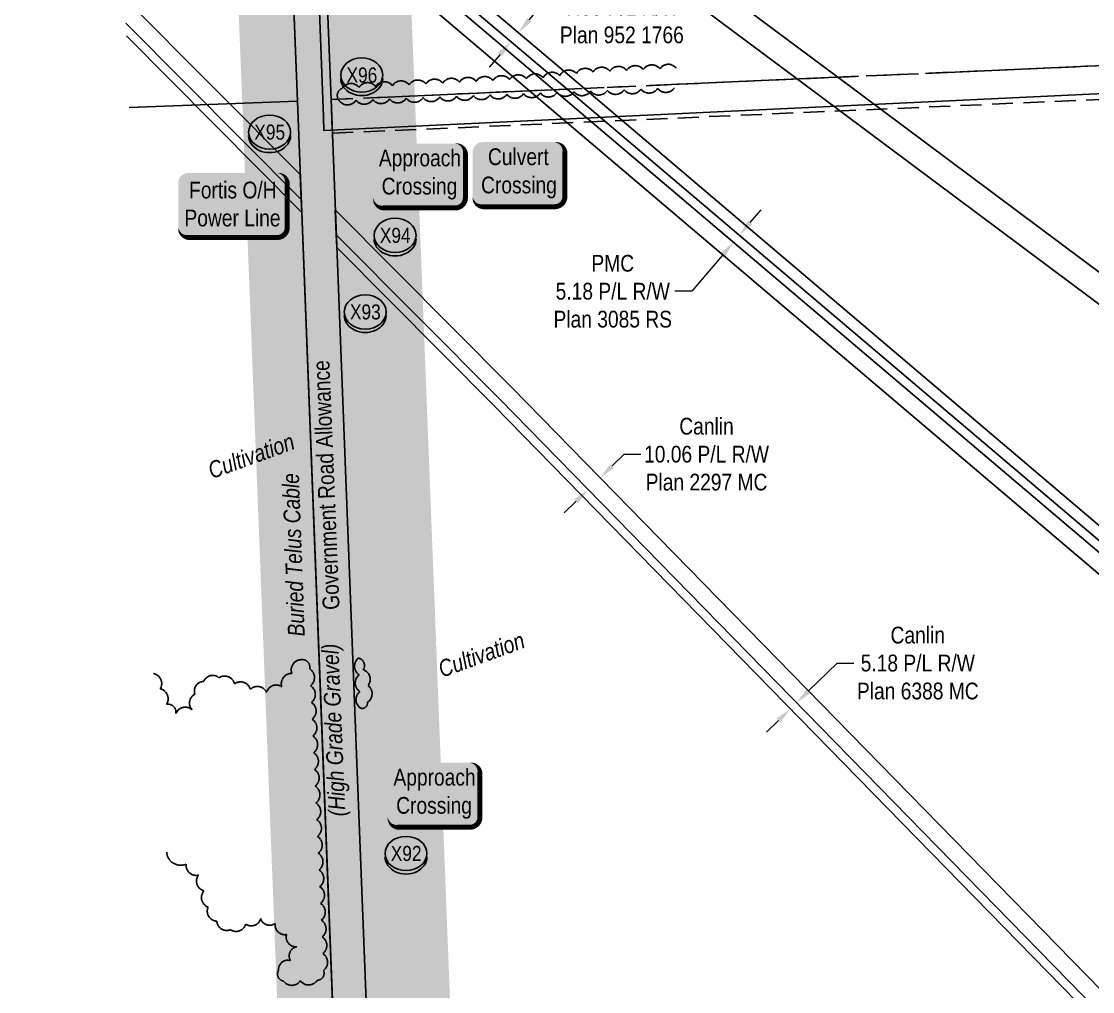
# Model space of a CAD drawing. Extents: x 675519 to 688669, y 5804595 to 5836613.
# Drawn here: x 680698 to 681336, y 5814736 to 5815315 of the extents above; entities that cross this region are included whole.
import ezdxf
from ezdxf.enums import TextEntityAlignment as Align

# ---------------------------------------------------------------- set-up
doc = ezdxf.new("R2010")
doc.units = 0
doc.header["$LTSCALE"] = 5
doc.header["$PDMODE"] = 3
doc.header["$PDSIZE"] = 10
for name, pattern in [('0', [1, 1, 0]), ('foc-ACCESSROAD', [3.75, 2.5, -1.25]), ('foc-QUARTERLINE', [33, 25, -3, 2, -3])]:
    doc.linetypes.add(name, pattern=pattern)
doc.layers.get('Defpoints').update_dxf_attribs({"color": 9})
for name, color, linetype in [('AS-POWER', 104, 'foc-POWER'), ('AS-POWER-T', 104, 'Continuous'), ('AS-ROADS', 254, 'Continuous'), ('AS-TELEPHONE', 224, 'foc-TEL'), ('AS-TELEPHONE-T', 224, 'Continuous'), ('CG-NOTES', 7, 'Continuous'), ('F-AR', 190, 'foc-ACCESSROAD'), ('F-RW', 190, 'Continuous'), ('L-QSEC', 8, 'foc-QUARTERLINE'), ('L-ROAD-T', 7, 'Continuous'), ('L-SEC', 7, 'Continuous'), ('P-BUFFER-H 30m', 51, 'Continuous'), ('P-CROSSINGS', 250, 'Continuous'), ('T-BUSH', 110, '0')]:
    doc.layers.add(name, color=color, linetype=linetype)
doc.layers.add('F-RW-T', color=190, linetype='Continuous', lineweight=9)
doc.layers.add('T-TEXT', color=48, linetype='Continuous', lineweight=18)
doc.layers.add('P-PROPOSED-WL4', color=7, linetype='Continuous', true_color=0x5b5bc8)
doc.styles.add('80', font='ARIALN.TTF', dxfattribs={"height": 10})
doc.styles.add('80CG', font='ARIALN.TTF', dxfattribs={"height": 10})
doc.styles.add('80L', font='ARIALN.TTF', dxfattribs={"height": 10})
doc.styles.add('80LS', font='ARIALNI.TTF', dxfattribs={"height": 10})
doc.styles.add('Crossing', font='ARIALN.TTF', dxfattribs={"height": 10})
doc.styles.add('foc-LtypeFont', font='ARIALN.TTF', dxfattribs={"height": 7.35})
doc.linetypes.add('foc-POWER', pattern='A,6,-1,["P",foc-LtypeFont,S=0.2,R=0,X=-0.625,Y=-0.75],-1.24,4', length=12.24)
doc.linetypes.add('foc-TEL', pattern='A,2,-1,["T",foc-LtypeFont,S=0.2,R=0,X=-0.425,Y=-0.75],-1.24,8', length=12.24)
doc.dimstyles.new('Compass 5 000', dxfattribs={"dimscale": 5, "dimtxt": 9, "dimasz": 2, "dimexe": 0.2, "dimexo": 0.0625, "dimgap": 0.5, "dimtad": 0, "dimtih": 1, "dimtoh": 1, "dimzin": 0, "dimdsep": 46, "dimtxsty": '80CG', "dimcen": 0.1, "dimse1": 1, "dimse2": 1, "dimclrd": 256, "dimclrt": 256, "dimaunit": 1, "dimadec": 4, "dimazin": 0, "dimtfac": 0.06, "dimtofl": 0, "dimtmove": 0, "dimatfit": 1, "dimfxl": 0.2, "dimtolj": 1, "dimtzin": 0, "dimlwd": -1, "dimarcsym": 0})

# ---------------------------------------------------------------- blocks, each defined once
blk = doc.blocks.new('*D619')
at = {"layer": 'Defpoints', "color": 0, "transparency": 16777216}
for p in [(680963.94, 5815333.3), (680959.43, 5815327.97), (680994.02, 5815307.83)]:
    blk.add_point(p, dxfattribs=at)
at = {"layer": 'F-RW-T', "transparency": 16777216}
for p, q in [((681000.48, 5815315.46), (681006.94, 5815323.09)), ((681006.94, 5815323.09), (681016.94, 5815323.09)), ((680983.04, 5815294.87), (680976.58, 5815287.24))]:
    blk.add_line(p, q, dxfattribs=at)
for points in [[(680999.21, 5815316.53), (681001.75, 5815314.38), (680994.02, 5815307.83)], [(680981.77, 5815295.94), (680984.31, 5815293.79), (680989.5, 5815302.5)]]:
    blk.add_solid(points, dxfattribs=at)
at = {"layer": 'F-RW-T', "transparency": 16777216, "insert": (681055.68, 5815323.09), "char_height": 10, "attachment_point": 5, "style": '80CG'}
blk.add_mtext('\\A1;PMC\\P7.00 P/L R/W\\PPlan 952 1766', dxfattribs=at)
blk = doc.blocks.new('*D621')
at = {"layer": 'Defpoints', "color": 0, "transparency": 16777216}
for p in [(681080.86, 5815218.22), (681084.21, 5815222.17), (681122.36, 5815182.99)]:
    blk.add_point(p, dxfattribs=at)
at = {"layer": 'F-RW-T', "transparency": 16777216}
for p, q in [((681132.19, 5815194.56), (681138.66, 5815202.18)), ((681115.89, 5815175.37), (681097.36, 5815153.53)), ((681097.36, 5815153.53), (681087.36, 5815153.53))]:
    blk.add_line(p, q, dxfattribs=at)
for points in [[(681130.92, 5815195.64), (681133.46, 5815193.48), (681125.72, 5815186.94)], [(681114.62, 5815176.44), (681117.16, 5815174.29), (681122.36, 5815182.99)]]:
    blk.add_solid(points, dxfattribs=at)
at = {"layer": 'F-RW-T', "transparency": 16777216, "insert": (681050.25, 5815153.53), "char_height": 10, "attachment_point": 5, "style": '80CG'}
blk.add_mtext('\\A1;PMC^J5.18 P/L R/W\\PPlan 3085 RS', dxfattribs=at)
blk = doc.blocks.new('*D622')
at = {"layer": 'Defpoints', "color": 0, "transparency": 16777216}
for p in [(681034.14, 5815051.19), (681026.95, 5815044.16), (681042.78, 5815042.35)]:
    blk.add_point(p, dxfattribs=at)
at = {"layer": 'F-RW-T', "transparency": 16777216}
for p, q in [((681049.93, 5815049.34), (681057.09, 5815056.33)), ((681057.09, 5815056.33), (681067.09, 5815056.33)), ((681028.44, 5815028.33), (681021.29, 5815021.34))]:
    blk.add_line(p, q, dxfattribs=at)
for points in [[(681048.77, 5815050.53), (681051.1, 5815048.14), (681042.78, 5815042.35)], [(681027.27, 5815029.52), (681029.6, 5815027.13), (681035.59, 5815035.32)]]:
    blk.add_solid(points, dxfattribs=at)
at = {"layer": 'F-RW-T', "transparency": 16777216, "insert": (681106.17, 5815056.33), "char_height": 10, "attachment_point": 5, "style": '80CG'}
blk.add_mtext('\\A1;Canlin\\P10.06 P/L R/W\\PPlan 2297 MC', dxfattribs=at)
blk = doc.blocks.new('*D623')
at = {"layer": 'Defpoints', "color": 0, "transparency": 16777216}
for p in [(681080.83, 5814981.62), (681084.53, 5814985.24), (681159.89, 5814908.15)]:
    blk.add_point(p, dxfattribs=at)
at = {"layer": 'F-RW-T', "transparency": 16777216}
for p, q in [((681167.05, 5814915.14), (681184.03, 5814931.73)), ((681184.03, 5814931.73), (681194.03, 5814931.73)), ((681149.04, 5814897.53), (681141.89, 5814890.54))]:
    blk.add_line(p, q, dxfattribs=at)
for points in [[(681165.88, 5814916.33), (681168.21, 5814913.94), (681159.89, 5814908.15)], [(681147.87, 5814898.73), (681150.2, 5814896.34), (681156.19, 5814904.52)]]:
    blk.add_solid(points, dxfattribs=at)
at = {"layer": 'F-RW-T', "transparency": 16777216, "insert": (681232.15, 5814931.73), "char_height": 10, "attachment_point": 5, "style": '80CG'}
blk.add_mtext('\\A1;Canlin\\P5.18 P/L R/W\\PPlan 6388 MC', dxfattribs=at)
blk = doc.blocks.new('*U738')
h = blk.add_hatch(color=59)
edge = h.paths.add_edge_path()
edge.add_line((-21.5, -20), (21.5, -20))
edge.add_arc((21.5, -14), 6, 270, 360)
edge.add_line((27.5, -14), (27.5, 12.5))
edge.add_arc((21.5, 12.5), 6, 0, 90)
edge.add_line((21.5, 18.5), (-21.5, 18.5))
edge.add_arc((-21.5, 12.5), 6, 90, 180)
edge.add_line((-27.5, 12.5), (-27.5, -14))
edge.add_arc((-21.5, -14), 6, 180, 270)
at = {"color": 1, "flags": 128}
blk.add_lwpolyline([(-53.4, 33.94, 0, 7.5, 0), (0, 0, 0, 0, 0)], format="xyseb", dxfattribs=at)
blk.add_lwpolyline([(-21.5, -20, 3, 3, 0), (21.5, -20, 3, 3, 0.414214), (27.5, -14, 3, 3, 0), (27.5, 12.5, 3, 0, 0.414214), (21.5, 18.5, 0, 0, 0), (-21.5, 18.5, 0, 0, 0.414214), (-27.5, 12.5, 0, 0, 0), (-27.5, -14, 0, 3, 0.414214)], format="xyseb", close=True, dxfattribs=at)
at = {"color": 1, "style": '80'}
blk.add_attdef('ENTER_TEXT_001', (-35.99, -5), '', height=10, dxfattribs=at)
blk = doc.blocks.new('*U577')
h = blk.add_hatch(color=254)
edge = h.paths.add_edge_path()
edge.add_line((-21.5, -20), (21.5, -20))
edge.add_arc((21.5, -14), 6, 270, 360)
edge.add_line((27.5, -14), (27.5, 12.5))
edge.add_arc((21.5, 12.5), 6, 0, 90)
edge.add_line((21.5, 18.5), (-21.5, 18.5))
edge.add_arc((-21.5, 12.5), 6, 90, 180)
edge.add_line((-27.5, 12.5), (-27.5, -14))
edge.add_arc((-21.5, -14), 6, 180, 270)
at = {"color": 160, "flags": 128}
blk.add_lwpolyline([(-21.5, -20, 3, 3, 0), (21.5, -20, 3, 3, 0.414214), (27.5, -14, 3, 3, 0), (27.5, 12.5, 3, 0, 0.414214), (21.5, 18.5, 0, 0, 0), (-21.5, 18.5, 0, 0, 0.414214), (-27.5, 12.5, 0, 0, 0), (-27.5, -14, 0, 3, 0.414214)], format="xyseb", close=True, dxfattribs=at)
at = {"color": 160, "style": '80'}
blk.add_attdef('ENTER_TEXT_001', (-26.85, -4.92), '', height=10, dxfattribs=at)
blk = doc.blocks.new('*U1040')
h = blk.add_hatch(color=255)
edge = h.paths.add_edge_path()
edge.add_line((-26.5, -20), (26.5, -20))
edge.add_arc((26.5, -14), 6, 270, 360)
edge.add_line((32.5, -14), (32.5, 12.5))
edge.add_arc((26.5, 12.5), 6, 0, 90)
edge.add_line((26.5, 18.5), (-26.5, 18.5))
edge.add_arc((-26.5, 12.5), 6, 90, 180)
edge.add_line((-32.5, 12.5), (-32.5, -14))
edge.add_arc((-26.5, -14), 6, 180, 270)
at = {"color": 104, "flags": 128}
blk.add_lwpolyline([(58.31, 43.98, 0, 7.5, 0), (0, 0, 0, 0, 0)], format="xyseb", dxfattribs=at)
blk.add_lwpolyline([(-26.5, -20, 3, 3, 0), (26.5, -20, 3, 3, 0.414214), (32.5, -14, 3, 3, 0), (32.5, 12.5, 3, 0, 0.414214), (26.5, 18.5, 0, 0, 0), (-26.5, 18.5, 0, 0, 0.414214), (-32.5, 12.5, 0, 0, 0), (-32.5, -14, 0, 3, 0.414214)], format="xyseb", close=True, dxfattribs=at)
at = {"color": 104, "style": '80'}
blk.add_attdef('ENTER_TEXT_001', (-26.85, -4.92), '', height=10, dxfattribs=at)
blk = doc.blocks.new('*U739')
h = blk.add_hatch(color=59)
edge = h.paths.add_edge_path()
edge.add_line((-21.5, -20), (21.5, -20))
edge.add_arc((21.5, -14), 6, 270, 360)
edge.add_line((27.5, -14), (27.5, 12.5))
edge.add_arc((21.5, 12.5), 6, 0, 90)
edge.add_line((21.5, 18.5), (-21.5, 18.5))
edge.add_arc((-21.5, 12.5), 6, 90, 180)
edge.add_line((-27.5, 12.5), (-27.5, -14))
edge.add_arc((-21.5, -14), 6, 180, 270)
at = {"color": 1, "flags": 128}
blk.add_lwpolyline([(-21.5, -20, 3, 3, 0), (21.5, -20, 3, 3, 0.414214), (27.5, -14, 3, 3, 0), (27.5, 12.5, 3, 0, 0.414214), (21.5, 18.5, 0, 0, 0), (-21.5, 18.5, 0, 0, 0.414214), (-27.5, 12.5, 0, 0, 0), (-27.5, -14, 0, 3, 0.414214)], format="xyseb", close=True, dxfattribs=at)
blk.add_lwpolyline([(-44.59, -32.82, 0, 7.5, 0), (0, 0, 0, 0, 0)], format="xyseb", dxfattribs=at)
at = {"color": 1, "style": '80'}
blk.add_attdef('ENTER_TEXT_001', (-35.99, -5), '', height=10, dxfattribs=at)
blk = doc.blocks.new('xing2')
h = blk.add_hatch(color=50)
h.dxf.hatch_style = 1
edge = h.paths.add_edge_path()
edge.add_ellipse((0, 0), major_axis=(-12.5, 0), ratio=0.816297, start_angle=0, end_angle=360)
h = blk.add_hatch(color=250)
h.dxf.hatch_style = 1
edge = h.paths.add_edge_path()
edge.add_ellipse((0, -2.05), major_axis=(-12.5, 0), ratio=0.816297, start_angle=0, end_angle=180)
edge.add_line((12.5, -2.05), (12.5, 0))
edge.add_ellipse((0, 0), major_axis=(-12.5, 0), ratio=0.816297, start_angle=0, end_angle=180, ccw=False)
edge.add_line((-12.5, 0), (-12.5, -2.05))
at = {"color": 250}
blk.add_ellipse((0, 0), major_axis=(-12.5, 0), ratio=0.816297, dxfattribs=at)
blk.add_ellipse((0, -2.05), major_axis=(-12.5, 0), ratio=0.816297, start_param=0, end_param=3.141593, dxfattribs=at)
at = {"color": 250, "style": 'Crossing'}
blk.add_attdef('CROSSING', text='', height=9, dxfattribs=at).set_placement((0.09, 0.02), align=Align.MIDDLE_CENTER)
at = {"color": 250, "style": 'Crossing', "flags": 1}
for tag, p in [('OWNER', (0.09, -12.49)), ('DESCRIPTION', (0.09, -25.77)), ('LOCATION', (0.09, -39.3)), ('DWG_REF', (0.09, -52.84))]:
    blk.add_attdef(tag, text='', height=9, dxfattribs=at).set_placement(p, align=Align.MIDDLE_CENTER)

msp = doc.modelspace()

# ---------------------------------------------------------------- hatches: boundary and pattern name
at = {"layer": 'P-BUFFER-H 30m'}
h = msp.add_hatch(color=256, dxfattribs=at)
h.dxf.hatch_style = 1
edge = h.paths.add_edge_path()
edge.add_line((681080.718, 5808646.187), (681105.572, 5807996.066))
edge.add_line((681105.572, 5807996.066), (681135.943, 5807191.54))
edge.add_line((681135.943, 5807191.54), (681164.781, 5806422.193))
edge.add_arc((681202.018, 5806388.837), 49.992, 138.147575, 141.033878)
edge.add_line((681163.148, 5806420.275), (680801.328, 5806406.652))
edge.add_arc((680803.209, 5806356.695), 49.992, 92.156272, 138.00115)
edge.add_line((680766.057, 5806390.146), (680763.26, 5806387.039))
edge.add_line((680763.26, 5806387.039), (680763.26, 5806387.039))
edge.add_arc((680800.414, 5806353.589), 49.993, 138.002226, 138.002478)
edge.add_line((680763.26, 5806387.039), (680748.371, 5806370.502))
edge.add_arc((680785.523, 5806337.052), 49.992, 138.000934, 143.499205)
edge.add_arc((680697.368, 5806352.71), 49.992, 16.357193, 92.156635)
edge.add_line((680695.487, 5806402.666), (680404.164, 5806391.696))
edge.add_arc((680406.045, 5806341.739), 49.992, 92.156635, 182.205693)
edge.add_line((680356.09, 5806339.815), (680356.205, 5806336.818))
edge.add_line((680356.205, 5806336.818), (680356.205, 5806336.817))
edge.add_line((680356.205, 5806336.817), (680387.119, 5805534.19))
edge.add_arc((680437.074, 5805536.114), 49.992, 182.205693, 213.784565)
edge.add_line((680395.524, 5805508.315), (680396.741, 5805506.496))
edge.add_arc((680438.291, 5805534.295), 49.992, 213.784565, 215.811121)
edge.add_arc((680440.258, 5805531.357), 49.992, 211.758009, 212.724119)
edge.add_line((680398.2, 5805504.331), (680410.517, 5805185.397))
edge.add_arc((680460.472, 5805187.327), 49.992, 182.211697, 236.86814)
edge.add_arc((680445.202, 5805096.945), 49.992, 103.951921, 155.285581)
edge.add_line((680399.789, 5805117.847), (680241.828, 5804774.643))
edge.add_arc((680287.241, 5804753.741), 49.992, 155.285581, 245.285581)
edge.add_line((680266.339, 5804708.328), (680269.064, 5804707.074))
edge.add_arc((680289.966, 5804752.487), 49.992, 245.285581, 335.285581)
edge.add_line((680335.379, 5804731.586), (680471.559, 5805027.467))
edge.add_arc((680487.917, 5805074.707), 49.992, 250.899944, 291.992958)
edge.add_line((680506.639, 5805028.353), (680530.892, 5805038.148))
edge.add_arc((680512.17, 5805084.502), 49.992, 291.992958, 360)
edge.add_line((680562.162, 5805084.502), (680562.162, 5805168.516))
edge.add_arc((680512.17, 5805168.516), 49.992, 0, 66.879693)
edge.add_line((680531.8, 5805214.492), (680512.128, 5805222.891))
edge.add_line((680512.128, 5805222.891), (680500.53, 5805523.259))
edge.add_arc((680450.575, 5805521.33), 49.992, 2.211414, 33.784565)
edge.add_line((680492.125, 5805549.129), (680489.45, 5805553.127))
edge.add_line((680489.45, 5805553.127), (680461.039, 5806290.781))
edge.add_line((680461.039, 5806290.781), (680648.999, 5806297.859))
edge.add_line((680648.999, 5806297.859), (680648.238, 5806286.169))
edge.add_arc((680698.124, 5806282.921), 49.992, 176.274607, 211.300105)
edge.add_line((680655.408, 5806256.949), (680672.076, 5806229.535))
edge.add_arc((680714.792, 5806255.507), 49.992, 211.300105, 234.633064)
edge.add_line((680685.856, 5806214.74), (680706.872, 5806199.823))
edge.add_arc((680735.808, 5806240.589), 49.992, 234.633064, 275.426968)
edge.add_line((680740.537, 5806190.821), (680763.523, 5806193.005))
edge.add_arc((680758.795, 5806242.773), 49.992, 275.426968, 289.870674)
edge.add_line((680775.787, 5806195.758), (680795.915, 5806203.032))
edge.add_arc((680778.922, 5806250.048), 49.992, 289.870674, 316.904938)
edge.add_line((680815.428, 5806215.892), (680827.354, 5806228.64))
edge.add_arc((680790.849, 5806262.795), 49.992, 316.904938, 369.524588)
edge.add_line((680840.152, 5806271.067), (680834.485, 5806304.844))
edge.add_line((680834.485, 5806304.844), (681207.653, 5806318.894))
edge.add_arc((681205.772, 5806368.851), 49.992, 272.156272, 335.599006)
edge.add_arc((681219.148, 5806386.481), 49.992, 310.024654, 362.146657)
edge.add_line((681269.105, 5806388.353), (681238.854, 5807195.412))
edge.add_line((681238.854, 5807195.412), (681208.481, 5807999.976))
edge.add_line((681208.481, 5807999.976), (681185.252, 5808607.616))
edge.add_line((681185.252, 5808607.616), (681185.18, 5808609.49))
edge.add_arc((681150.888, 5808645.867), 49.992, 313.310399, 362.18938)
edge.add_line((681200.844, 5808647.777), (681194.885, 5808803.646))
edge.add_line((681194.885, 5808803.646), (681179.674, 5809204.914))
edge.add_line((681179.674, 5809204.914), (681166.464, 5809553.361))
edge.add_line((681166.464, 5809553.361), (681231.809, 5809555.992))
edge.add_arc((681229.798, 5809605.944), 49.992, 272.305414, 362.305414)
edge.add_line((681279.75, 5809607.955), (681278.699, 5809634.046))
edge.add_arc((681228.748, 5809632.035), 49.992, 2.305414, 92.305549)
edge.add_line((681226.736, 5809681.987), (681161.429, 5809679.358))
edge.add_line((681161.429, 5809679.358), (681146.968, 5810028.265))
edge.add_line((681146.968, 5810028.265), (681130.315, 5810430.061))
edge.add_line((681130.315, 5810430.061), (681113.617, 5810831.886))
edge.add_line((681113.617, 5810831.886), (681096.918, 5811233.706))
edge.add_line((681096.918, 5811233.706), (681080.229, 5811635.773))
edge.add_line((681080.229, 5811635.773), (681063.54, 5812037.842))
edge.add_line((681063.54, 5812037.842), (681058.653, 5812155.661))
edge.add_arc((681008.704, 5812153.589), 49.992, 2.374975, 51.253492)
edge.add_line((681039.993, 5812192.579), (681012.958, 5812844.399))
edge.add_arc((680963.009, 5812842.328), 49.992, 2.37502, 10.464452)
edge.add_arc((680962.43, 5812856.431), 49.992, 354.232685, 362.351272)
edge.add_line((681012.381, 5812858.482), (681008.576, 5812951.13))
edge.add_arc((680974.182, 5812987.41), 49.992, 313.471584, 362.351393)
edge.add_line((681024.132, 5812989.461), (681012.874, 5813263.64))
edge.add_line((681012.874, 5813263.64), (680996.387, 5813665.133))
edge.add_line((680996.387, 5813665.133), (680979.9, 5814066.646))
edge.add_line((680979.9, 5814066.646), (680963.413, 5814468.105))
edge.add_line((680963.413, 5814468.105), (680947.82, 5814868.957))
edge.add_line((680947.82, 5814868.957), (680932.226, 5815269.862))
edge.add_line((680932.226, 5815269.862), (680916.187, 5815673.446))
edge.add_line((680916.187, 5815673.446), (680902.247, 5816024.227))
edge.add_line((680902.247, 5816024.227), (681029.087, 5816029.743))
edge.add_arc((681026.915, 5816079.688), 49.992, 272.490308, 362.490783)
edge.add_line((681076.86, 5816081.861), (681075.07, 5816122.991))
edge.add_arc((681025.125, 5816120.819), 49.992, 2.490783, 92.542475)
edge.add_line((681022.908, 5816170.762), (680846.754, 5816162.94))
edge.add_line((680846.754, 5816162.94), (680826.746, 5816162.1))
edge.add_line((680826.746, 5816162.1), (680178.723, 5816135.628))
edge.add_line((680178.723, 5816135.628), (680034.593, 5816129.719))
edge.add_line((680034.593, 5816129.719), (679294.822, 5816099.241))
edge.add_line((679294.822, 5816099.241), (679268.154, 5816835.287))
edge.add_line((679268.154, 5816835.287), (679238.318, 5817639.233))
edge.add_line((679238.318, 5817639.233), (679208.822, 5818440.306))
edge.add_line((679208.822, 5818440.306), (679178.537, 5819263.251))
edge.add_line((679178.537, 5819263.251), (679178.426, 5819266.249))
edge.add_arc((679128.468, 5819264.41), 49.992, 2.107602, 10.128914)
edge.add_arc((679127.972, 5819278.512), 49.992, 353.901948, 362.0332)
edge.add_line((679177.933, 5819280.286), (679177.826, 5819283.284))
edge.add_line((679177.826, 5819283.284), (679149.272, 5820087.616))
edge.add_arc((679099.311, 5820085.842), 49.992, 2.0332, 2.106044)
edge.add_line((679149.269, 5820087.679), (679119.714, 5820891.394))
edge.add_line((679119.714, 5820891.394), (679090.087, 5821693.919))
edge.add_line((679090.087, 5821693.919), (679062.231, 5822443.482))
edge.add_line((679062.231, 5822443.482), (679240.91, 5822449.626))
edge.add_arc((679239.192, 5822499.589), 49.992, 271.969331, 361.969331)
edge.add_line((679289.154, 5822501.307), (679288.361, 5822524.382))
edge.add_arc((679238.398, 5822522.665), 49.992, 1.969331, 91.970839)
edge.add_line((679236.679, 5822572.627), (679054.516, 5822566.359))
edge.add_line((679054.516, 5822566.359), (679047.411, 5822739.896))
edge.add_arc((678997.461, 5822737.851), 49.992, 2.344594, 92.344838)
edge.add_line((678995.416, 5822787.801), (678972.255, 5822786.853))
edge.add_arc((678974.301, 5822736.902), 49.992, 92.344838, 182.338091)
edge.add_line((678924.35, 5822734.863), (678932.659, 5822531.361))
edge.add_line((678932.659, 5822531.361), (678873.031, 5822476.941))
edge.add_line((678873.031, 5822476.941), (678863.707, 5822473.868))
edge.add_line((678863.707, 5822473.868), (678815.239, 5822482.487))
edge.add_line((678815.239, 5822482.487), (678688.2, 5822529.138))
edge.add_line((678688.2, 5822529.138), (678638.278, 5822547.468))
edge.add_arc((678621.046, 5822500.54), 49.992, 69.837285, 92.113759)
edge.add_line((678619.203, 5822550.498), (678183.851, 5822534.43))
edge.add_line((678183.851, 5822534.43), (677432.515, 5822506.69))
edge.add_line((677432.515, 5822506.69), (677424.466, 5822755.065))
edge.add_arc((677374.5, 5822753.446), 49.992, 1.85614, 50.732314)
edge.add_line((677406.143, 5822792.15), (677391.003, 5823259.89))
edge.add_arc((677341.037, 5823258.272), 49.992, 1.853921, 1.973555)
edge.add_line((677390.999, 5823259.994), (677363.281, 5824064.376))
edge.add_line((677363.281, 5824064.376), (677340.894, 5824764.987))
edge.add_line((677340.894, 5824764.987), (677337.215, 5824870.664))
edge.add_line((677337.215, 5824870.664), (677312.598, 5825579.214))
edge.add_arc((677278.422, 5825615.693), 49.988, 313.13361, 361.988412)
edge.add_line((677328.379, 5825617.427), (677326.478, 5825672.182))
edge.add_arc((677276.521, 5825670.448), 49.988, 1.988412, 37.013358)
edge.add_line((677316.436, 5825700.54), (677307.792, 5825712.006))
edge.add_line((677307.792, 5825712.006), (677276.45, 5826498.867))
edge.add_line((677276.45, 5826498.867), (677267.03, 5826742.182))
edge.add_arc((677232.734, 5826778.549), 49.988, 313.320522, 362.218614)
edge.add_line((677282.684, 5826780.484), (677262.425, 5827303.421))
edge.add_arc((677212.475, 5827301.486), 49.988, 2.218615, 2.51003)
edge.add_line((677262.415, 5827303.675), (677227.191, 5828107.193))
edge.add_line((677227.191, 5828107.193), (677194.242, 5828856.12))
edge.add_line((677194.242, 5828856.12), (677194.242, 5828856.12))
edge.add_line((677194.242, 5828856.12), (677946.339, 5828883.626))
edge.add_line((677946.339, 5828883.626), (678748.857, 5828913.16))
edge.add_line((678748.857, 5828913.16), (678768.954, 5828913.892))
edge.add_arc((678770.331, 5828876.978), 36.939, 92.017864, 92.137444, ccw=False)
edge.add_line((678769.031, 5828913.895), (678844.642, 5828916.765))
edge.add_arc((678842.746, 5828966.716), 49.988, 272.173678, 328.477244)
edge.add_line((678885.357, 5828940.581), (679109.363, 5828949.103))
edge.add_arc((679107.462, 5828999.054), 49.988, 272.178655, 290.977343)
edge.add_line((679125.358, 5828952.38), (679132.458, 5828955.102))
edge.add_line((679132.458, 5828955.102), (679572.569, 5828971.907))
edge.add_arc((679570.662, 5829021.858), 49.988, 272.18666, 276.686638)
edge.add_line((679576.482, 5828972.21), (680374.225, 5829002.792))
edge.add_arc((680372.311, 5829052.743), 49.988, 272.195397, 362.124156)
edge.add_line((680422.264, 5829054.596), (680392.528, 5829856.313))
edge.add_line((680392.528, 5829856.313), (680369.068, 5830486.306))
edge.add_arc((680334.813, 5830522.711), 49.988, 313.257877, 362.132739)
edge.add_line((680384.766, 5830524.571), (680379.696, 5830660.71))
edge.add_line((680379.696, 5830660.71), (680349.716, 5831464.27))
edge.add_line((680349.716, 5831464.27), (680320.84, 5832235.397))
edge.add_line((680320.84, 5832235.397), (681073.237, 5832263.625))
edge.add_line((681073.237, 5832263.625), (681878.619, 5832293.915))
edge.add_arc((681876.74, 5832343.867), 49.988, 272.153805, 280.265792)
edge.add_arc((681890.825, 5832344.398), 49.988, 264.056517, 272.112898)
edge.add_line((681892.668, 5832294.445), (682698.798, 5832324.186))
edge.add_line((682698.798, 5832324.186), (683505.045, 5832353.997))
edge.add_arc((683503.198, 5832403.95), 49.988, 272.117525, 362.146115)
edge.add_line((683553.15, 5832405.822), (683516.846, 5833374.602))
edge.add_arc((683482.434, 5833410.859), 49.988, 313.504645, 362.199485)
edge.add_line((683532.385, 5833412.777), (683509.154, 5834017.632))
edge.add_line((683509.154, 5834017.632), (683479.031, 5834821.393))
edge.add_line((683479.031, 5834821.393), (683452.905, 5835525.385))
edge.add_arc((683502.858, 5835527.238), 49.988, 92.287428, 182.12531, ccw=False)
edge.add_line((683500.863, 5835577.186), (684201.511, 5835605.173))
edge.add_line((684201.511, 5835605.173), (684916.472, 5835633.737))
edge.add_arc((684948.712, 5835671.938), 49.988, 229.837675, 272.287782)
edge.add_line((684950.708, 5835621.99), (685002.236, 5835624.049))
edge.add_line((685002.236, 5835624.049), (685289.273, 5835635.057))
edge.add_line((685289.273, 5835635.057), (685529.056, 5835282.522))
edge.add_arc((685570.389, 5835310.636), 49.988, 214.222356, 271.420588)
edge.add_line((685571.628, 5835260.663), (685784.954, 5835265.953))
edge.add_line((685784.954, 5835265.953), (685810.22, 5834607.754))
edge.add_arc((685860.172, 5834609.671), 49.988, 182.198313, 272.116949)
edge.add_line((685862.018, 5834559.717), (686635.376, 5834588.304))
edge.add_line((686635.376, 5834588.304), (686640.654, 5834586.083))
edge.add_arc((686660.039, 5834632.16), 49.988, 247.182957, 272.220798)
edge.add_line((686661.976, 5834582.209), (686692.792, 5834583.404))
edge.add_arc((686690.855, 5834633.355), 49.988, 272.220798, 362.220798)
edge.add_line((686740.805, 5834635.292), (686730.361, 5834904.602))
edge.add_line((686730.361, 5834904.602), (687081.39, 5834918.633))
edge.add_line((687081.39, 5834918.633), (687104.56, 5834919.965))
edge.add_arc((687102.493, 5834969.915), 49.992, 272.3701, 362.512715)
edge.add_line((687152.437, 5834972.107), (687151.495, 5834993.563))
edge.add_arc((687101.551, 5834991.372), 49.992, 2.512715, 92.512715)
edge.add_line((687099.36, 5835041.316), (687096.363, 5835041.184))
edge.add_arc((687098.555, 5834991.24), 49.992, 92.512715, 143.802887)
edge.add_line((687058.211, 5835020.764), (686673.367, 5835005.382))
edge.add_arc((686675.363, 5834955.434), 49.988, 92.288875, 182.220798)
edge.add_line((686625.413, 5834953.497), (686625.802, 5834943.46))
edge.add_line((686625.802, 5834943.46), (686635.579, 5834691.357))
edge.add_line((686635.579, 5834691.357), (685911.09, 5834664.576))
edge.add_line((685911.09, 5834664.576), (685885.848, 5835322.138))
edge.add_arc((685835.897, 5835320.22), 49.988, 2.198313, 91.420588)
edge.add_line((685834.658, 5835370.193), (685597.955, 5835364.323))
edge.add_line((685597.955, 5835364.323), (685359.371, 5835715.094))
edge.add_line((685359.371, 5835715.094), (685357.909, 5835717.243))
edge.add_arc((685316.576, 5835689.13), 49.988, 34.222356, 92.196177)
edge.add_line((685314.661, 5835739.081), (685041.508, 5835728.606))
edge.add_line((685041.508, 5835728.606), (685052.094, 5835765.359))
edge.add_arc((685004.06, 5835779.195), 49.988, 343.931086, 425.131456)
edge.add_line((685025.081, 5835824.547), (685010.355, 5835831.373))
edge.add_arc((684989.334, 5835786.021), 49.988, 65.131456, 155.476492)
edge.add_line((684943.856, 5835806.769), (684911.847, 5835736.609))
edge.add_line((684911.847, 5835736.609), (684197.4, 5835708.065))
edge.add_line((684197.4, 5835708.065), (683394.151, 5835675.98))
edge.add_arc((683396.146, 5835626.032), 49.988, 92.287428, 182.125311)
edge.add_line((683346.193, 5835624.179), (683346.496, 5835616.013))
edge.add_line((683346.496, 5835616.013), (683376.128, 5834817.555))
edge.add_line((683376.128, 5834817.555), (683406.254, 5834013.729))
edge.add_line((683406.254, 5834013.729), (683427.931, 5833449.314))
edge.add_arc((683462.38, 5833413.092), 49.988, 133.562272, 182.146115)
edge.add_line((683412.427, 5833411.22), (683448.263, 5832454.942))
edge.add_line((683448.263, 5832454.942), (682694.998, 5832427.09))
edge.add_line((682694.998, 5832427.09), (681941.792, 5832399.302))
edge.add_line((681941.792, 5832399.302), (681925.069, 5832845.574))
edge.add_arc((681875.117, 5832843.703), 49.988, 2.145927, 143.113192)
edge.add_line((681835.136, 5832873.707), (681815.977, 5832848.178))
edge.add_arc((681855.958, 5832818.174), 49.988, 143.113192, 182.146882)
edge.add_line((681806.006, 5832816.301), (681821.806, 5832394.825))
edge.add_line((681821.806, 5832394.825), (681069.371, 5832366.527))
edge.add_line((681069.371, 5832366.527), (680264.034, 5832336.312))
edge.add_arc((680265.908, 5832286.36), 49.988, 92.148626, 182.144523)
edge.add_line((680215.955, 5832284.489), (680246.813, 5831460.424))
edge.add_line((680246.813, 5831460.424), (680276.793, 5830656.874))
edge.add_line((680276.793, 5830656.874), (680280.35, 5830561.365))
edge.add_arc((680314.605, 5830524.96), 49.988, 133.258056, 182.132573)
edge.add_line((680264.652, 5830523.1), (680289.624, 5829852.488))
edge.add_line((680289.624, 5829852.488), (680317.399, 5829103.664))
edge.add_line((680317.399, 5829103.664), (679565.647, 5829074.845))
edge.add_arc((679567.562, 5829024.894), 49.988, 92.195397, 96.67124)
edge.add_line((679561.755, 5829074.543), (679119.768, 5829057.667))
edge.add_arc((679121.676, 5829007.716), 49.988, 92.18666, 110.977343)
edge.add_line((679103.78, 5829054.39), (679096.683, 5829051.669))
edge.add_line((679096.683, 5829051.669), (678836.889, 5829041.786))
edge.add_arc((678838.789, 5828991.834), 49.988, 92.178655, 148.471912)
edge.add_line((678796.18, 5829017.974), (678765.219, 5829016.799))
edge.add_line((678765.219, 5829016.799), (678765.219, 5829016.799))
edge.add_line((678765.219, 5829016.799), (678745.151, 5829016.068))
edge.add_line((678745.151, 5829016.068), (677942.563, 5828986.531))
edge.add_line((677942.563, 5828986.531), (677137.133, 5828957.074))
edge.add_arc((677138.96, 5828907.12), 49.988, 92.094528, 182.519115)
edge.add_line((677089.021, 5828904.923), (677124.316, 5828102.675))
edge.add_line((677124.316, 5828102.675), (677159.533, 5827299.3))
edge.add_line((677159.533, 5827299.3), (677178.213, 5826817.134))
edge.add_arc((677212.509, 5826780.767), 49.988, 133.32201, 182.217236)
edge.add_line((677162.559, 5826778.833), (677173.554, 5826494.853))
edge.add_arc((677223.504, 5826496.787), 49.988, 182.217236, 182.280936)
edge.add_line((677173.556, 5826494.798), (677205.558, 5825691.35))
edge.add_arc((677255.506, 5825693.339), 49.988, 182.280935, 217.013358)
edge.add_line((677215.591, 5825663.246), (677222.972, 5825653.457))
edge.add_arc((677258.231, 5825618.024), 49.988, 134.859155, 181.98979)
edge.add_line((677208.274, 5825616.288), (677232.565, 5824917.111))
edge.add_line((677232.565, 5824917.111), (676928.867, 5824906.876))
edge.add_line((676928.867, 5824906.876), (676710.004, 5824899.468))
edge.add_arc((676668.108, 5824872.194), 49.992, 33.064184, 91.908134)
edge.add_line((676666.443, 5824922.158), (676663.445, 5824922.058))
edge.add_arc((676665.11, 5824872.094), 49.992, 91.908134, 181.908133)
edge.add_line((676615.146, 5824870.429), (676616.104, 5824841.672))
edge.add_arc((676666.068, 5824843.337), 49.992, 181.908133, 271.89578)
edge.add_line((676667.722, 5824793.372), (677218.916, 5824811.617))
edge.add_line((677218.916, 5824811.617), (677222.975, 5824756.879))
edge.add_arc((677272.831, 5824760.577), 49.992, 184.241644, 224.574097)
edge.add_line((677237.219, 5824725.49), (677260.359, 5824060.811))
edge.add_line((677260.359, 5824060.811), (677288.074, 5823256.503))
edge.add_line((677288.074, 5823256.503), (677304.528, 5822748.18))
edge.add_arc((677354.494, 5822749.797), 49.992, 181.853921, 230.73471)
edge.add_line((677322.853, 5822711.092), (677331.31, 5822450.151))
edge.add_arc((677381.276, 5822451.77), 49.992, 181.85614, 272.114422)
edge.add_line((677383.12, 5822401.812), (678187.65, 5822431.516))
edge.add_line((678187.65, 5822431.516), (678612.575, 5822447.199))
edge.add_line((678612.575, 5822447.199), (678652.701, 5822432.465))
edge.add_line((678652.701, 5822432.465), (678784.127, 5822384.204))
edge.add_arc((678801.359, 5822431.132), 49.992, 249.83607, 259.916772)
edge.add_line((678792.607, 5822381.912), (678858.839, 5822370.134))
edge.add_arc((678867.592, 5822419.354), 49.992, 259.916772, 288.236395)
edge.add_line((678883.236, 5822371.873), (678916.026, 5822382.677))
edge.add_arc((678900.381, 5822430.158), 49.992, 288.236395, 312.385982)
edge.add_line((678934.082, 5822393.233), (678960.159, 5822417.033))
edge.add_line((678960.159, 5822417.033), (678987.174, 5821690.107))
edge.add_line((678987.174, 5821690.107), (679016.8, 5820887.602))
edge.add_line((679016.8, 5820887.602), (679046.354, 5820083.928))
edge.add_line((679046.354, 5820083.928), (679073.136, 5819329.516))
edge.add_line((679073.136, 5819329.516), (678994.732, 5819326.621))
edge.add_arc((678996.577, 5819276.663), 49.992, 92.114343, 182.120263)
edge.add_line((678946.619, 5819274.813), (678947.363, 5819254.714))
edge.add_arc((678997.321, 5819256.563), 49.992, 182.120263, 272.120376)
edge.add_line((678999.17, 5819206.605), (679077.461, 5819209.504))
edge.add_line((679077.461, 5819209.504), (679105.908, 5818436.518))
edge.add_line((679105.908, 5818436.518), (679135.404, 5817635.43))
edge.add_line((679135.404, 5817635.43), (679165.24, 5816831.512))
edge.add_line((679165.24, 5816831.512), (679193.834, 5816042.292))
edge.add_arc((679243.794, 5816044.102), 49.992, 182.075009, 272.359195)
edge.add_line((679245.851, 5815994.153), (680038.822, 5816026.822))
edge.add_line((680038.822, 5816026.822), (680212.548, 5816033.945))
edge.add_line((680212.548, 5816033.945), (680797.844, 5816057.871))
edge.add_line((680797.844, 5816057.871), (680813.284, 5815669.357))
edge.add_line((680813.284, 5815669.357), (680829.321, 5815265.815))
edge.add_line((680829.321, 5815265.815), (680844.914, 5814864.954))
edge.add_line((680844.914, 5814864.954), (680860.51, 5814464.045))
edge.add_arc((680910.464, 5814465.988), 49.992, 182.227684, 182.35159)
edge.add_line((680860.514, 5814463.937), (680877.003, 5814062.421))
edge.add_line((680877.003, 5814062.421), (680893.49, 5813660.908))
edge.add_line((680893.49, 5813660.908), (680909.976, 5813259.414))
edge.add_line((680909.976, 5813259.414), (680919.859, 5813018.743))
edge.add_arc((680954.253, 5812982.463), 49.992, 133.471692, 182.351272)
edge.add_line((680904.303, 5812980.412), (680907.31, 5812907.185))
edge.add_line((680907.31, 5812907.185), (680828.417, 5812903.917))
edge.add_arc((680830.486, 5812853.968), 49.992, 92.372072, 163.293602)
edge.add_line((680782.604, 5812868.339), (680776.486, 5812847.954))
edge.add_arc((680824.368, 5812833.583), 49.992, 163.293602, 272.371895)
edge.add_line((680826.437, 5812783.634), (680912.259, 5812787.189))
edge.add_line((680912.259, 5812787.189), (680938.809, 5812147.049))
edge.add_line((680938.809, 5812147.049), (680938.813, 5812147.049))
edge.add_arc((680988.732, 5812149.759), 49.992, 183.107686, 231.253444)
edge.add_line((680957.443, 5812110.769), (680960.644, 5812033.573))
edge.add_line((680960.644, 5812033.573), (680977.333, 5811631.502))
edge.add_line((680977.333, 5811631.502), (680994.023, 5811229.432))
edge.add_line((680994.023, 5811229.432), (681010.722, 5810827.61))
edge.add_line((681010.722, 5810827.61), (681027.42, 5810425.791))
edge.add_line((681027.42, 5810425.791), (681044.073, 5810024.001))
edge.add_line((681044.073, 5810024.001), (681058.528, 5809675.237))
edge.add_line((681058.528, 5809675.237), (681060.725, 5809622.21))
edge.add_arc((681110.675, 5809624.28), 49.992, 182.37329, 193.980171)
edge.add_arc((681111.508, 5809604.183), 49.992, 170.769725, 182.170975)
edge.add_line((681061.552, 5809602.29), (681076.764, 5809201.013))
edge.add_line((681076.764, 5809201.013), (681091.976, 5808799.728))
edge.add_line((681091.976, 5808799.728), (681096.382, 5808684.473))
edge.add_arc((681130.674, 5808648.096), 49.992, 133.310512, 182.189276)
edge.add_line((681080.718, 5808646.186), (681080.718, 5808646.187))
at = {"layer": 'P-PROPOSED-WL4'}
h = msp.add_hatch(color=256, dxfattribs=at)
h.dxf.hatch_style = 1
h.paths.add_polyline_path([(681147.246, 5808662.616), (681150.358, 5808659.734), (681144.929, 5808801.736), (681129.717, 5809203.02), (681114.619, 5809601.307), (681229.798, 5809605.944), (681228.748, 5809632.035), (681113.548, 5809627.397), (681097.019, 5810026.195), (681080.366, 5810427.991), (681063.668, 5810829.811), (681046.969, 5811231.63), (681030.279, 5811633.7), (681013.59, 5812035.769), (681008.704, 5812153.589), (680991.604, 5812152.88), (680963.009, 5812842.328), (680828.451, 5812836.754), (680832.745, 5812851.059), (680962.43, 5812856.431), (680957.337, 5812980.488), (680974.182, 5812987.41), (680962.924, 5813261.589), (680946.437, 5813663.082), (680929.95, 5814064.595), (680913.461, 5814466.108), (680897.866, 5814867.013), (680882.271, 5815267.919), (680866.234, 5815671.461), (680850.197, 5816075.005), (680847.2, 5816074.875), (680863.237, 5815671.342), (680879.274, 5815267.8), (680894.869, 5814866.897), (680910.464, 5814465.988), (680926.953, 5814064.472), (680943.44, 5813662.959), (680959.927, 5813261.466), (680971.099, 5812989.386), (680954.253, 5812982.463), (680959.31, 5812859.304), (680830.486, 5812853.968), (680824.368, 5812833.583), (680960.136, 5812839.207), (680988.732, 5812149.759), (681005.831, 5812150.468), (681010.594, 5812035.645), (681027.282, 5811633.575), (681043.972, 5811231.506), (681060.671, 5810829.686), (681077.369, 5810427.866), (681094.022, 5810026.071), (681110.675, 5809624.28), (681225.871, 5809628.918), (681226.68, 5809608.82), (681111.508, 5809604.183), (681126.72, 5809202.906), (681141.932, 5808801.621)])

# ---------------------------------------------------------------- linework, layer by layer
at = {"layer": 'AS-POWER', "flags": 128}
for points in [[(680877.698, 5815257.559), (680848.914, 5816017.576), (680845.865, 5816112.481), (680840.06, 5816316.893), (680821.079, 5816838.286), (680815.276, 5816999.629)], [(680877.698, 5815257.559), (680877.985, 5815249.497), (681472.941, 5815277.766), (681475.981, 5815275.367), (681476.738, 5815261.638), (681478.878, 5815210.049)]]:
    msp.add_lwpolyline(points, dxfattribs=at)
at = {"layer": 'AS-ROADS', "const_width": 6.999, "flags": 128}
for points in [[(681293.108, 5804662.031), (681226.564, 5806381.33), (681166.044, 5807999.038), (681105.161, 5809615.259), (681038.819, 5811232.894), (680971.814, 5812847.338), (680902.866, 5814466.202), (680838.911, 5816087.562), (680808.232, 5816999.335)], [(680872.4, 5815257.963), (680917.546, 5815259.709)], [(680889.712, 5814820.746), (680910.417, 5814821.472)]]:
    msp.add_lwpolyline(points, dxfattribs=at)
at = {"layer": 'AS-TELEPHONE', "flags": 128}
msp.add_lwpolyline([(680921.553, 5811542.229), (681013.798, 5811546.06), (680993.492, 5812034.972), (680959.31, 5812859.304), (680926.339, 5813662.27), (680893.364, 5814465.273), (680862.177, 5815267.031), (680829.422, 5816094.233), (680802.18, 5816898.493), (680798.777, 5816998.941)], dxfattribs=at)
at = {"layer": 'F-AR', "flags": 128}
msp.add_lwpolyline([(680883.053, 5815247.816), (681471.426, 5815273.716), (681476.647, 5815155.103), (681496.745, 5815155.992), (681490.639, 5815294.698), (680882.262, 5815267.917)], close=True, dxfattribs=at)
at = {"layer": 'F-RW', "flags": 128}
for points in [[(681808.641, 5814844.424), (681721.071, 5814907.532), (681479.113, 5815081.898), (681436.767, 5815092.877), (681184.382, 5815281.188), (681067.367, 5815368.493), (680872.566, 5815513.739), (680873.346, 5815494.17)], [(680873.346, 5815494.17), (680913.889, 5815463.958), (681045.853, 5815365.541), (681160.327, 5815280.132), (681430.055, 5815078.876), (681472.523, 5815067.865), (681706.521, 5814899.237), (681809.368, 5814825.119)], [(681817.872, 5814599.462), (681714.514, 5814687.122), (681699.019, 5814700.275), (681023.026, 5815274.106), (680933.388, 5815350.021), (680877.18, 5815397.975), (680876.711, 5815407.402), (680889.207, 5815396.773), (680923.99, 5815367.192), (680942.685, 5815351.293), (681033.303, 5815274.557), (681409.313, 5814955.202), (681698.664, 5814709.745), (681714.156, 5814696.602), (681817.515, 5814608.941)], [(681818.651, 5814578.801), (681715.292, 5814666.479), (681000.65, 5815273.122), (680877.893, 5815377.234), (680877.359, 5815390.878), (680926.506, 5815349.08), (681714.778, 5814680.105), (681818.138, 5814592.426)], [(680759.365, 5815328.364), (680863.878, 5815223.109), (680864.453, 5815208.252), (680759.948, 5815313.55)], [(680759.948, 5815313.55), (680864.453, 5815208.252), (680864.749, 5815200.598), (680760.249, 5815305.893)], [(681832.349, 5814234.505), (681727.972, 5814341.31), (681712.329, 5814357.318), (681579.015, 5814493.749), (680990.126, 5815096.217), (680884.811, 5815202.05), (680885.386, 5815187.214)], [(681832.955, 5814219.493), (681728.578, 5814326.298), (681712.936, 5814342.306), (681565.501, 5814493.188), (680982.968, 5815089.15), (680885.386, 5815187.214), (680885.683, 5815179.573)], [(680885.386, 5815187.214), (680982.968, 5815089.15), (681565.501, 5814493.188), (681712.936, 5814342.306), (681832.955, 5814219.494)], [(680885.683, 5815179.573), (680979.281, 5815085.51), (681561.796, 5814489.568), (681713.248, 5814334.574), (681833.267, 5814211.764)]]:
    msp.add_lwpolyline(points, dxfattribs=at)
at = {"layer": 'L-QSEC', "flags": 128}
for points in [[(681691.283, 5815303.531), (680882.262, 5815267.917)], [(680761.93, 5815263.126), (680862.177, 5815267.031)]]:
    msp.add_lwpolyline(points, dxfattribs=at)
at = {"layer": 'L-SEC', "flags": 128}
for points in [[(680882.271, 5815267.919), (680866.234, 5815671.461)], [(680846.14, 5815670.58), (680862.177, 5815267.031)], [(680862.177, 5815267.031), (680877.771, 5814866.152)], [(680897.866, 5814867.013), (680882.271, 5815267.919)], [(680913.461, 5814466.108), (680897.866, 5814867.013)], [(680877.771, 5814866.152), (680893.364, 5814465.273)]]:
    msp.add_lwpolyline(points, dxfattribs=at)
at = {"layer": 'T-BUSH', "flags": 128}
for points in [[(681087.001, 5815274.96, -0.5205671), (681077.01, 5815274.568, -0.5205671), (681067.019, 5815274.177, -0.5205671), (681057.029, 5815273.786, -0.5205671), (681047.038, 5815273.394, -0.5205671), (681037.047, 5815273.003, -0.5205671), (681027.056, 5815272.612, -0.5205671), (681017.066, 5815272.22, -0.5205671), (681007.075, 5815271.829, -0.5205671), (680997.084, 5815271.438, -0.5205671), (680987.093, 5815271.047, -0.5205671), (680977.102, 5815270.655, -0.5205671), (680967.112, 5815270.264, -0.5205671), (680957.121, 5815269.873, -0.5205671), (680947.13, 5815269.481, -0.5205671), (680937.139, 5815269.09, -0.5205671), (680927.149, 5815268.699, -0.5205671), (680917.158, 5815268.307, -0.5205671), (680907.167, 5815267.916, -0.5205671), (680897.176, 5815267.525, -0.5205671), (680887.186, 5815267.133, -0.5205671), (680888.916, 5815274.628, -0.5205671), (680898.901, 5815275.145, -0.5205671), (680908.886, 5815275.661, -0.5205671), (680918.871, 5815276.178, -0.5205671), (680928.856, 5815276.694, -0.5205671), (680938.841, 5815277.211, -0.5205671), (680948.827, 5815277.727, -0.5205671), (680958.812, 5815278.244, -0.5205671), (680968.797, 5815278.76, -0.5205671), (680978.782, 5815279.277, -0.5205671), (680988.767, 5815279.793, -0.5205671), (680998.752, 5815280.31, -0.5205671), (681008.73, 5815280.901, -0.5205671), (681018.644, 5815282.201, -0.5205671), (681028.557, 5815283.502, -0.5205671), (681038.51, 5815284.36, -0.5205671), (681048.497, 5815284.827, -0.5205671), (681058.485, 5815285.293, -0.5205671), (681068.473, 5815285.759, -0.5205671), (681078.46, 5815286.226, -0.5205671), (681088.028, 5815286.673, -0.5205671)], [(680776.321, 5814925.566, -0.5205671), (680780.413, 5814916.443, -0.5205671), (680784.117, 5814907.161, -0.5205671), (680789.734, 5814901.705, -0.5205671), (680799.484, 5814903.92, -0.5205671), (680801.103, 5814913.134, -0.5205671), (680806.357, 5814920.841, -0.5205671), (680815.422, 5814923.023, -0.5205671), (680824.698, 5814919.43, -0.5205671), (680834.115, 5814916.161, -0.5205671), (680843.819, 5814914.28, -0.5205671), (680852.874, 5814917.675, -0.5205671), (680858.908, 5814925.618, -0.5205671), (680864.543, 5814933.83, -0.5205671), (680869.527, 5814928.258, -0.5205671), (680870.058, 5814918.276, -0.5205671), (680870.515, 5814908.288, -0.5205671), (680870.971, 5814898.3, -0.5205671), (680871.428, 5814888.312, -0.5205671), (680871.884, 5814878.324, -0.5205671), (680872.34, 5814868.336, -0.5205671), (680872.797, 5814858.348, -0.5205671), (680873.253, 5814848.36, -0.5205671), (680873.71, 5814838.372, -0.5205671), (680874.166, 5814828.384, -0.5205671), (680874.622, 5814818.396, -0.5205671), (680875.079, 5814808.408, -0.5205671), (680875.535, 5814798.42, -0.5205671), (680875.992, 5814788.432, -0.5205671), (680876.448, 5814778.444, -0.5205671), (680876.904, 5814768.456, -0.5205671), (680877.361, 5814758.468, -0.5205671), (680877.817, 5814748.48, -0.5205671), (680873.939, 5814742.532, -0.5205671), (680863.944, 5814742.287, -0.5205671), (680853.948, 5814742.041, -0.5205671), (680850.933, 5814748.54, -0.5205671), (680858.048, 5814754.385, -0.5205671), (680861.808, 5814762.545, -0.5205671), (680855.731, 5814769.87, -0.5205671), (680848.996, 5814776.513, -0.5205671), (680840.328, 5814779.35, -0.5205671), (680831.31, 5814776.098, -0.5205671), (680822.348, 5814772.733, -0.5205671), (680814.197, 5814777.809, -0.5205671), (680808.921, 5814786.181, -0.5205671), (680806.488, 5814795.878, -0.5205671), (680803.159, 5814805.306, -0.5205671), (680795.868, 5814811.879, -0.5205671), (680784.272, 5814818.992, -0.5205671)]]:
    msp.add_lwpolyline(points, format="xyb", dxfattribs=at)
msp.add_lwpolyline([(680898.631, 5814934.767, 0.5205671), (680899.071, 5814924.779, 0.5205671), (680899.512, 5814914.79, 0.5205671), (680899.952, 5814904.801, 0.5205671), (680903.978, 5814908.377, 0.5205671), (680904.317, 5814918.37, 0.5205671), (680901.462, 5814927.832, 0.5205671)], format="xyb", close=True, dxfattribs=at)

# ---------------------------------------------------------------- block references
at = {"layer": 'AS-POWER-T'}
ref = msp.add_blockref('*U1040', (680823.683, 5815205.622), dxfattribs=dict(at, xscale=0.9995370582444548, yscale=0.9995370582444548, zscale=0.9995370582444548))
ref.add_attrib('ENTER_TEXT_001', 'Fortis O/H', (680797.593, 5815208.947), dxfattribs={"layer": '0', "color": 104, "height": 9.9954, "style": '80'})
ref.add_attrib('ENTER_TEXT_002', 'Power Line', (680794.852, 5815192.288), dxfattribs={"layer": '0', "color": 104, "height": 9.9954, "style": '80'})
at = {"layer": 'CG-NOTES'}
ref = msp.add_blockref('*U738', (680934.888, 5815223.214), dxfattribs=dict(at, xscale=0.998649384010519, yscale=0.998649384010519, zscale=0.998649384010519))
ref.add_attrib('ENTER_TEXT_001', 'Approach', (680910.797, 5815228.099), dxfattribs={"layer": '0', "color": 1, "height": 9.9865, "style": '80'})
ref.add_attrib('ENTER_TEXT_002', 'Crossing', (680912.442, 5815211.278), dxfattribs={"layer": '0', "color": 1, "height": 9.9865, "style": '80'})
ref = msp.add_blockref('*U577', (680994.204, 5815223.998), dxfattribs=dict(at, xscale=0.9998449992458851, yscale=0.9998449992458851, zscale=0.9998449992458851))
ref.add_attrib('ENTER_TEXT_001', 'Culvert', (680975.827, 5815228.801), dxfattribs={"layer": '0', "color": 160, "height": 9.9984, "style": '80'})
ref.add_attrib('ENTER_TEXT_002', 'Crossing', (680971.731, 5815211.959), dxfattribs={"layer": '0', "color": 160, "height": 9.9984, "style": '80'})
ref = msp.add_blockref('*U739', (680943.579, 5814853.847), dxfattribs=dict(at, xscale=0.998649384010519, yscale=0.998649384010519, zscale=0.998649384010519))
ref.add_attrib('ENTER_TEXT_001', 'Approach', (680919.488, 5814858.733), dxfattribs={"layer": '0', "color": 1, "height": 9.9865, "style": '80'})
ref.add_attrib('ENTER_TEXT_002', 'Crossing', (680921.133, 5814841.911), dxfattribs={"layer": '0', "color": 1, "height": 9.9865, "style": '80'})
at = {"layer": 'P-CROSSINGS', "color": 3, "xscale": 0.999843, "yscale": 0.999843, "zscale": 0.999843}
for p, values in [((680900.575, 5815282.524), {'CROSSING': 'X96'}), ((680845.603, 5815248.485), {'CROSSING': 'X95'}), ((680920.459, 5815186.891), {'CROSSING': 'X94'}), ((680902.632, 5815141.203), {'CROSSING': 'X93'}), ((680926.969, 5814818.217), {'CROSSING': 'X92'})]:
    msp.add_blockref('xing2', p, dxfattribs=at).add_auto_attribs(values)

# ---------------------------------------------------------------- texts
at = {"layer": 'AS-TELEPHONE-T', "insert": (680856.639, 5814947.178), "char_height": 10.00007, "attachment_point": 1, "rotation": 92.10791, "style": '80'}
msp.add_mtext_dynamic_manual_height_columns('\\pi0.29276;{\\fArial Narrow|b0|i1|c0|p34;Buried Telus Cable}', width=97.2233, gutter_width=99.988, heights=[0], dxfattribs=at)
at = {"layer": 'L-ROAD-T', "insert": (680874.318, 5815037.731), "char_height": 9.99843, "width": 149.28122, "attachment_point": 2, "rotation": 92.371601, "style": '80L', "bg_fill": 1, "box_fill_scale": 1.1, "bg_fill_color": 51, "bg_fill_transparency": 0}
msp.add_mtext('Government Road Allowance', dxfattribs=at)
at = {"layer": 'T-TEXT', "style": '80LS'}
for p in [(680834.633, 5815055.354), (680971.918, 5814936.844)]:
    msp.add_text('Cultivation', height=9.99843, rotation=20, dxfattribs=at).set_placement(p, align=Align.MIDDLE_CENTER)
at = {"layer": 'T-TEXT', "insert": (680878.752, 5814891.622), "char_height": 9.99843, "width": 103.5757, "attachment_point": 2, "rotation": 92.371601, "style": '80LS', "bg_fill": 1, "box_fill_scale": 1.1, "bg_fill_color": 51, "bg_fill_transparency": 0}
msp.add_mtext('(High Grade Gravel)', dxfattribs=at)

# ---------------------------------------------------------------- dimensions: what is measured, and where the dimension line sits
at = {"layer": 'F-RW-T', "color": 3}
for base, p1, p2, angle, text, picture, middle in [((680994.016, 5815307.826), (680959.427, 5815327.968), (680963.938, 5815333.295), 49.741824, 'PMC\\P7.00 P/L R/W\\PPlan 952 1766', '*D619', (681055.675, 5815323.088)), ((681122.365, 5815182.989), (681084.209, 5815222.17), (681080.858, 5815218.222), 229.673005, 'PMC^J5.18 P/L R/W\\PPlan 3085 RS', '*D621', (681050.252, 5815153.532)), ((681159.894, 5814908.145), (681080.829, 5814981.621), (681084.534, 5814985.243), 44.34714, 'Canlin\\P5.18 P/L R/W\\PPlan 6388 MC', '*D623', (681232.146, 5814931.732))]:
    dim = msp.add_linear_dim(base=base, p1=p1, p2=p2, angle=angle, text=text, dimstyle='Compass 5 000', dxfattribs=at)
    dim.commit()
    dim.dimension.update_dxf_attribs({"geometry": picture, "text_midpoint": middle, "dimtype": 161})
dim = msp.add_aligned_dim(p1=(681026.947, 5815044.157), p2=(681034.141, 5815051.188), distance=-12.364, text='Canlin\\P10.06 P/L R/W\\PPlan 2297 MC', dimstyle='Compass 5 000', dxfattribs=at)
dim.commit()
dim.dimension.update_dxf_attribs({"geometry": '*D622', "text_midpoint": (681106.171, 5815056.326)})

doc.saveas('drawing.dxf')
